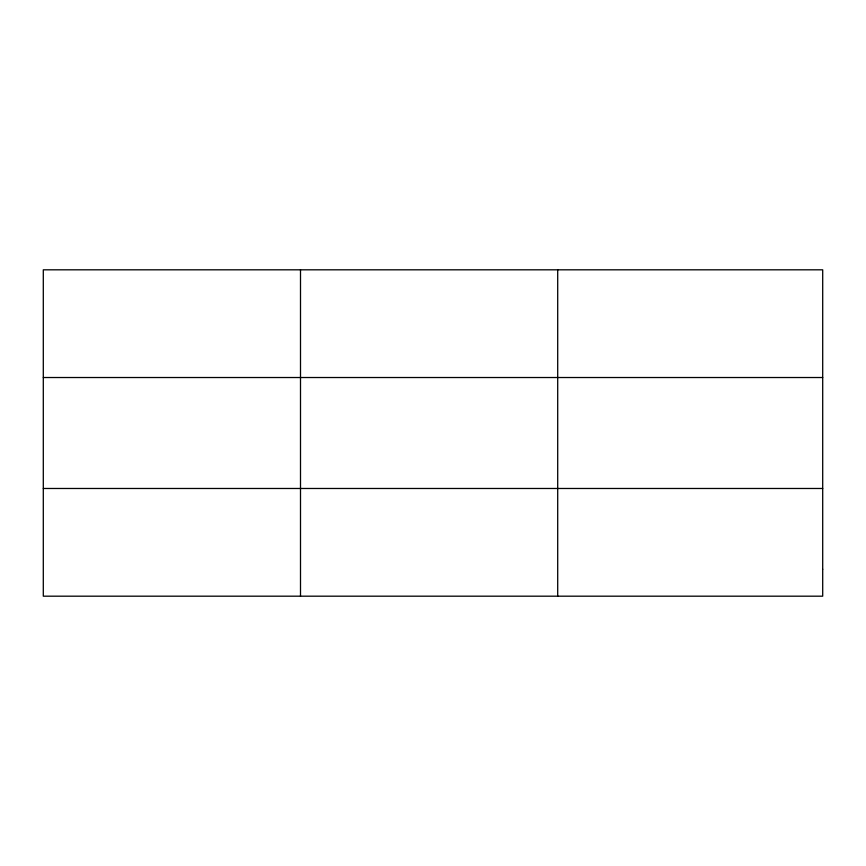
<?xml version="1.0" encoding="UTF-8"?>
<svg xmlns="http://www.w3.org/2000/svg" width="866" height="866" viewBox="0 0 866 866"><rect width="100%" height="100%" fill="white"/><g stroke="black" fill="none" stroke-linecap="round" stroke-linejoin="round"><path stroke-width="1.3" d="M300.502 269.813L300.502 596.187M557.704 269.813L557.704 596.187M43.3 377.522L822.7 377.522M43.3 488.478L822.7 488.478M822.7 569.265L822.7 596.187L43.3 596.187L43.3 269.813L822.7 269.813L822.7 569.265"/></g></svg>
